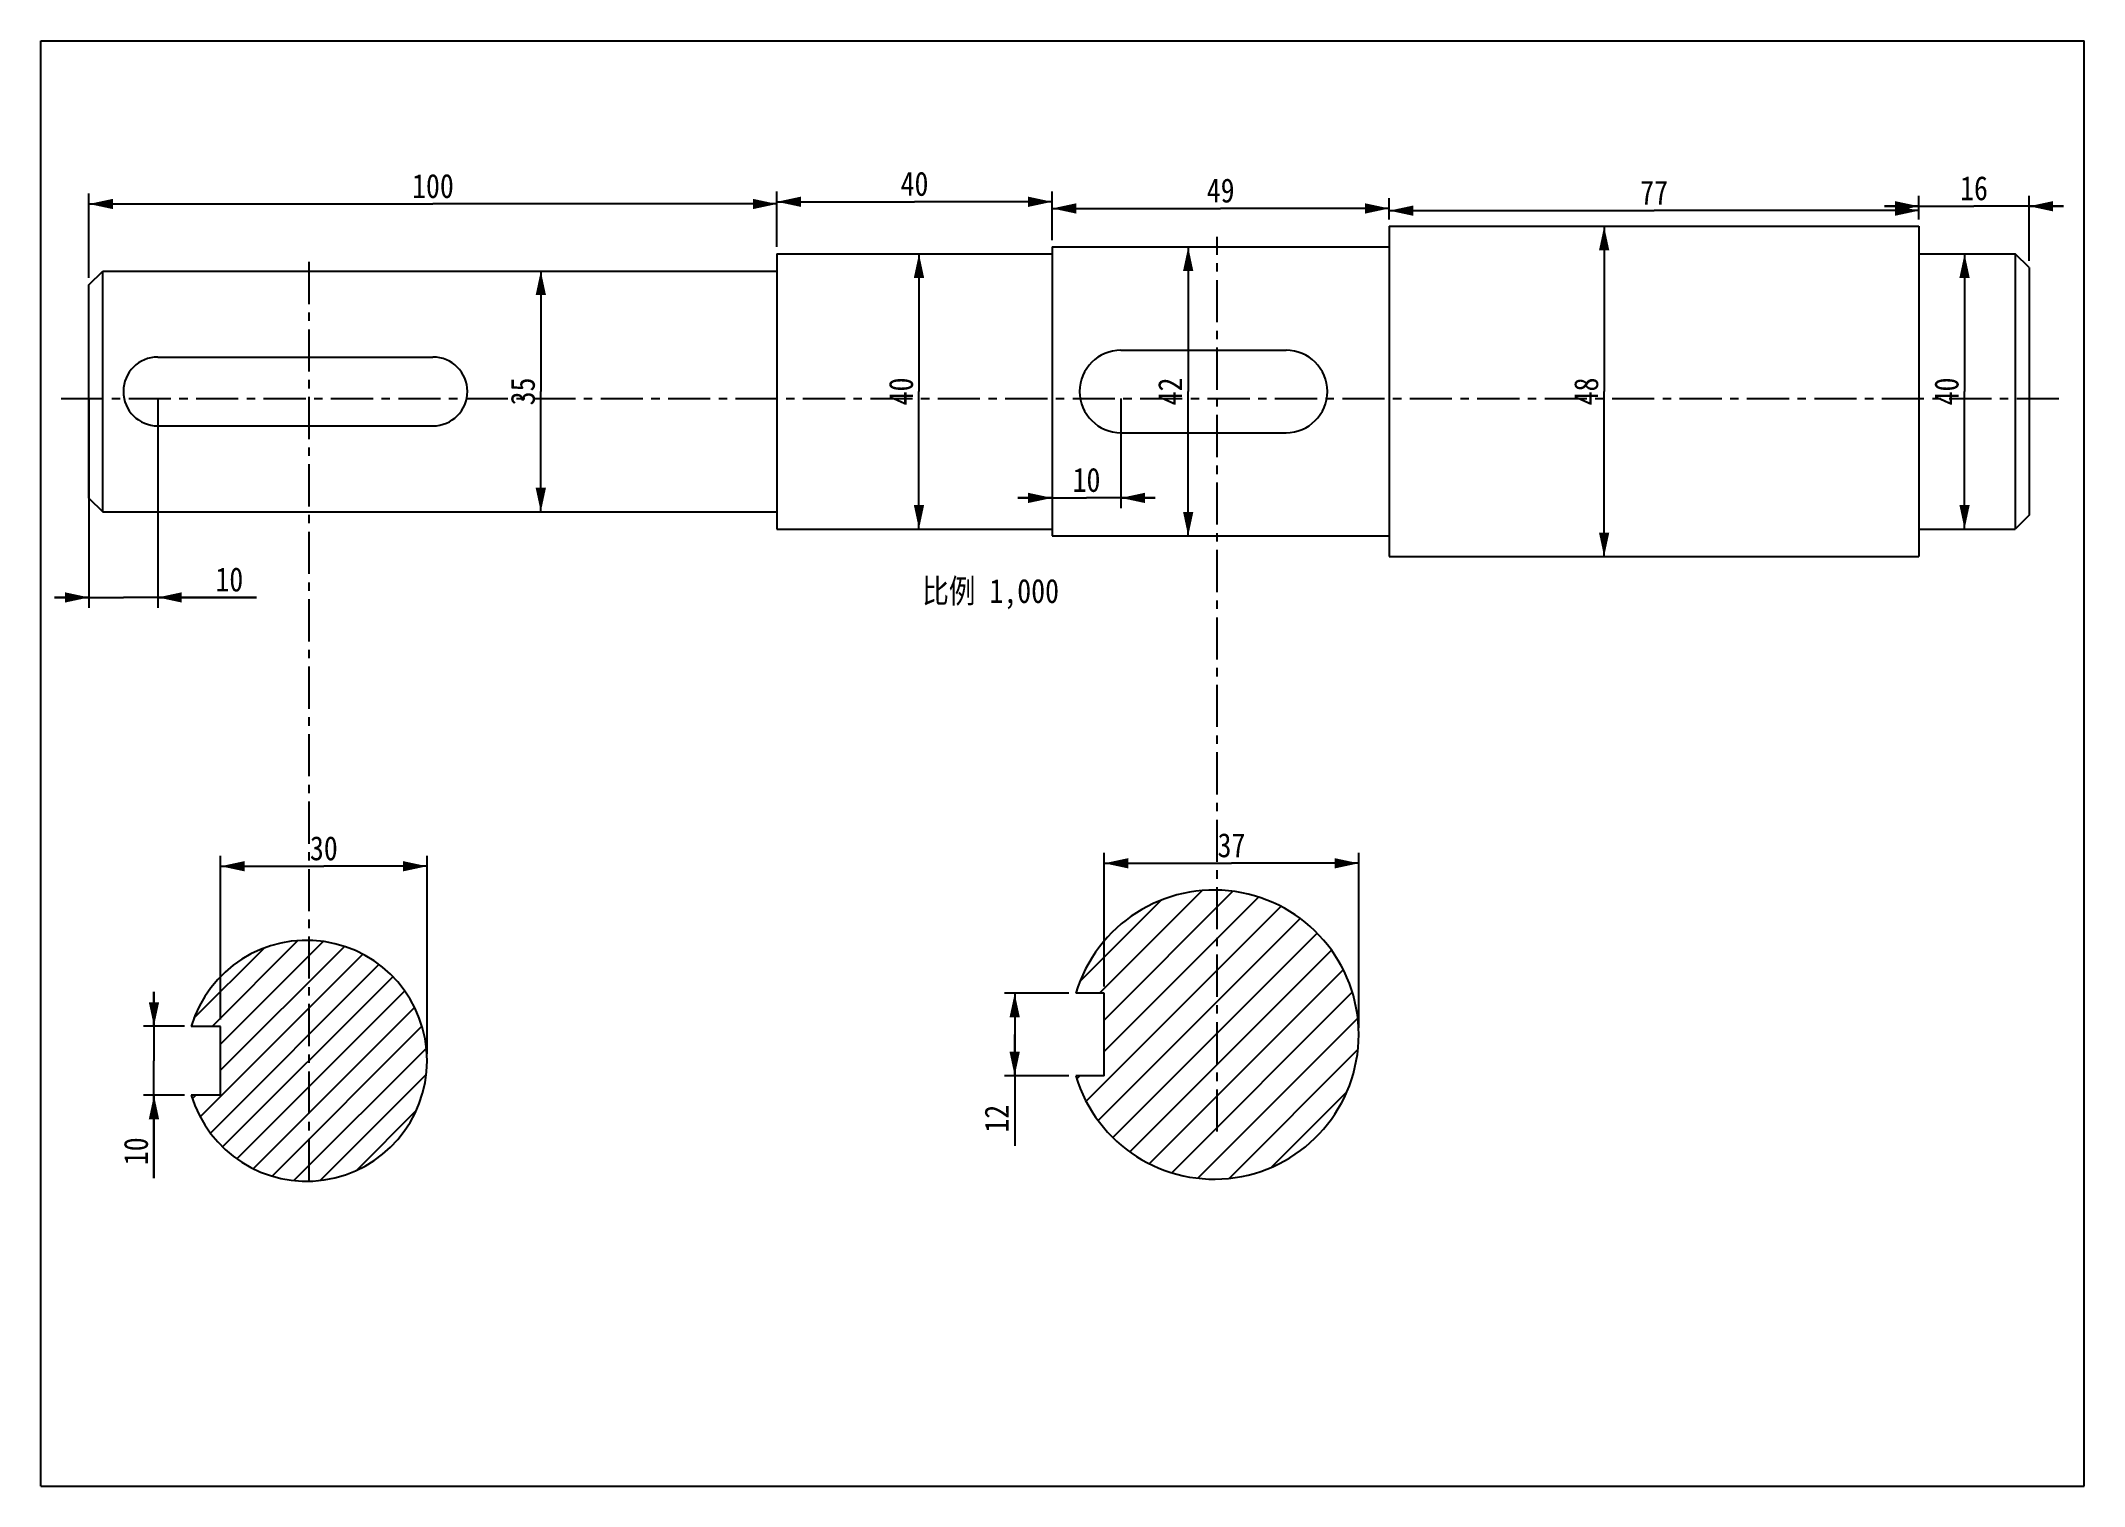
# Model space of a CAD drawing. Header units: millimetres. Extents: x 0 to 297, y 0 to 210.
import ezdxf

# ---------------------------------------------------------------- set-up
doc = ezdxf.new("R2010")
doc.units = ezdxf.units.MM
doc.header["$LTSCALE"] = 16.335
doc.linetypes.add('CENTER', pattern=[0.6, 0.375, -0.075, 0.075, -0.075])
doc.layers.get('0').update_dxf_attribs({"linetype": 'CONTINUOUS'})
doc.layers.add('02___PRT_ALL_AXES', color=7, linetype='CONTINUOUS')
doc.layers.add('DEFAULT_1', color=7, linetype='CENTER')
doc.styles.get("Standard").update_dxf_attribs({"font": 'txt', "width": 0.85})
doc.dimstyles.new('DIMSTYLE_1', dxfattribs={"dimtxt": 3.5, "dimasz": 3.5, "dimexe": 0.18, "dimexo": 0.0625, "dimgap": 0.09, "dimtad": 1, "dimdsep": 46, "dimtxsty": 'Standard', "dimblk": '_FILLED', "dimblk1": '_FILLED', "dimblk2": '_FILLED', "dimcen": 0.09, "dimadec": 0, "dimazin": 0, "dimtp": 0.01, "dimtm": 0.01, "dimtfac": 1, "dimtofl": 0, "dimtmove": 0, "dimatfit": 3, "dimldrblk": '_FILLED', "dimfxl": 1, "dimtolj": 1, "dimarcsym": 0})

# ---------------------------------------------------------------- blocks, each defined once
blk = doc.blocks.new('_FILLED')
at = {"color": 0, "linetype": 'ByBlock'}
blk.add_solid([(0, 0), (-1, 0.214), (-1, -0.214)], dxfattribs=at)
blk = doc.blocks.new('*D1')
at = {"color": 2, "linetype": 'Continuous', "transparency": 16777216}
for p, q in [((26.13, 67.81), (26.13, 91.57)), ((26.13, 90.07), (41.13, 90.07)), ((56.13, 90.07), (41.13, 90.07)), ((56.13, 62.81), (56.13, 91.57))]:
    blk.add_line(p, q, dxfattribs=at)
at = {"color": 2, "linetype": 'Continuous', "transparency": 16777216, "xscale": 3.5, "yscale": 3.5, "zscale": 3.5, "rotation": 180}
blk.add_blockref('_FILLED', (26.13, 90.07), dxfattribs=at)
at = {"color": 2, "linetype": 'Continuous', "transparency": 16777216, "xscale": 3.5, "yscale": 3.5, "zscale": 3.5}
blk.add_blockref('_FILLED', (56.13, 90.07), dxfattribs=at)
at = {"color": 2, "linetype": 'Continuous', "transparency": 16777216, "insert": (41.13, 94.44), "char_height": 3.5, "width": 5.95, "attachment_point": 2, "line_spacing_factor": 0.9}
blk.add_mtext('30', dxfattribs=at)
blk = doc.blocks.new('*D2')
at = {"color": 2, "linetype": 'Continuous', "transparency": 16777216}
for p, q in [((16.44, 66.81), (16.44, 71.81)), ((16.44, 71.81), (16.44, 61.81)), ((20.86, 66.81), (14.94, 66.81)), ((16.44, 44.73), (16.44, 61.81)), ((20.86, 56.81), (14.94, 56.81)), ((16.44, 56.81), (16.44, 44.73))]:
    blk.add_line(p, q, dxfattribs=at)
at = {"color": 2, "linetype": 'Continuous', "transparency": 16777216, "xscale": 3.5, "yscale": 3.5, "zscale": 3.5}
for p, rotation in [((16.44, 66.81), 270), ((16.44, 56.81), 90)]:
    blk.add_blockref('_FILLED', p, dxfattribs=dict(at, rotation=rotation))
at = {"color": 2, "linetype": 'Continuous', "transparency": 16777216, "insert": (12.06, 50.68), "char_height": 3.5, "width": 5.95, "attachment_point": 3, "rotation": 90, "line_spacing_factor": 0.9}
blk.add_mtext('10', dxfattribs=at)
blk = doc.blocks.new('*D3')
at = {"color": 2, "linetype": 'Continuous', "transparency": 16777216}
for p, q in [((6.99, 175.56), (6.99, 187.8)), ((106.99, 180.06), (106.99, 187.8)), ((6.99, 186.3), (56.99, 186.3)), ((106.99, 186.3), (56.99, 186.3))]:
    blk.add_line(p, q, dxfattribs=at)
at = {"color": 2, "linetype": 'Continuous', "transparency": 16777216, "xscale": 3.5, "yscale": 3.5, "zscale": 3.5, "rotation": 180}
blk.add_blockref('_FILLED', (6.99, 186.3), dxfattribs=at)
at = {"color": 2, "linetype": 'Continuous', "transparency": 16777216, "xscale": 3.5, "yscale": 3.5, "zscale": 3.5}
blk.add_blockref('_FILLED', (106.99, 186.3), dxfattribs=at)
at = {"color": 2, "linetype": 'Continuous', "transparency": 16777216, "insert": (56.99, 190.67), "char_height": 3.5, "width": 8.925, "attachment_point": 2, "line_spacing_factor": 0.9}
blk.add_mtext('100', dxfattribs=at)
blk = doc.blocks.new('*D4')
at = {"color": 2, "linetype": 'Continuous', "transparency": 16777216}
for p in [(72.67, 176.56), (72.67, 141.56)]:
    blk.add_line(p, (72.67, 159.06), dxfattribs=at)
at = {"color": 2, "linetype": 'Continuous', "transparency": 16777216, "xscale": 3.5, "yscale": 3.5, "zscale": 3.5}
for p, rotation in [((72.67, 176.56), 90), ((72.67, 141.56), 270)]:
    blk.add_blockref('_FILLED', p, dxfattribs=dict(at, rotation=rotation))
at = {"color": 2, "linetype": 'Continuous', "transparency": 16777216, "insert": (68.3, 159.06), "char_height": 3.5, "width": 5.95, "attachment_point": 2, "rotation": 90, "line_spacing_factor": 0.9}
blk.add_mtext('35', dxfattribs=at)
blk = doc.blocks.new('*D5')
at = {"color": 2, "linetype": 'Continuous', "transparency": 16777216}
for p, q in [((106.99, 180.06), (106.99, 188.12)), ((146.99, 181.06), (146.99, 188.12)), ((106.99, 186.62), (126.99, 186.62)), ((146.99, 186.62), (126.99, 186.62))]:
    blk.add_line(p, q, dxfattribs=at)
at = {"color": 2, "linetype": 'Continuous', "transparency": 16777216, "xscale": 3.5, "yscale": 3.5, "zscale": 3.5, "rotation": 180}
blk.add_blockref('_FILLED', (106.99, 186.62), dxfattribs=at)
at = {"color": 2, "linetype": 'Continuous', "transparency": 16777216, "xscale": 3.5, "yscale": 3.5, "zscale": 3.5}
blk.add_blockref('_FILLED', (146.99, 186.62), dxfattribs=at)
at = {"color": 2, "linetype": 'Continuous', "transparency": 16777216, "insert": (126.99, 190.99), "char_height": 3.5, "width": 5.95, "attachment_point": 2, "line_spacing_factor": 0.9}
blk.add_mtext('40', dxfattribs=at)
blk = doc.blocks.new('*D6')
at = {"color": 2, "linetype": 'Continuous', "transparency": 16777216}
for p, q in [((146.99, 181.06), (146.99, 187.15)), ((195.99, 184.06), (195.99, 187.15)), ((146.99, 185.65), (171.49, 185.65)), ((195.99, 185.65), (171.49, 185.65))]:
    blk.add_line(p, q, dxfattribs=at)
at = {"color": 2, "linetype": 'Continuous', "transparency": 16777216, "xscale": 3.5, "yscale": 3.5, "zscale": 3.5, "rotation": 180}
blk.add_blockref('_FILLED', (146.99, 185.65), dxfattribs=at)
at = {"color": 2, "linetype": 'Continuous', "transparency": 16777216, "xscale": 3.5, "yscale": 3.5, "zscale": 3.5}
blk.add_blockref('_FILLED', (195.99, 185.65), dxfattribs=at)
at = {"color": 2, "linetype": 'Continuous', "transparency": 16777216, "insert": (171.49, 190.02), "char_height": 3.5, "width": 5.95, "attachment_point": 2, "line_spacing_factor": 0.9}
blk.add_mtext('49', dxfattribs=at)
blk = doc.blocks.new('*D7')
at = {"color": 2, "linetype": 'Continuous', "transparency": 16777216}
for p, q in [((154.56, 72.61), (154.56, 92)), ((154.56, 90.5), (173.06, 90.5)), ((191.56, 90.5), (173.06, 90.5)), ((191.56, 66.61), (191.56, 92))]:
    blk.add_line(p, q, dxfattribs=at)
at = {"color": 2, "linetype": 'Continuous', "transparency": 16777216, "xscale": 3.5, "yscale": 3.5, "zscale": 3.5, "rotation": 180}
blk.add_blockref('_FILLED', (154.56, 90.5), dxfattribs=at)
at = {"color": 2, "linetype": 'Continuous', "transparency": 16777216, "xscale": 3.5, "yscale": 3.5, "zscale": 3.5}
blk.add_blockref('_FILLED', (191.56, 90.5), dxfattribs=at)
at = {"color": 2, "linetype": 'Continuous', "transparency": 16777216, "insert": (173.06, 94.88), "char_height": 3.5, "width": 5.95, "attachment_point": 2, "line_spacing_factor": 0.9}
blk.add_mtext('37', dxfattribs=at)
blk = doc.blocks.new('*D8')
at = {"color": 2, "linetype": 'Continuous', "transparency": 16777216}
for p, q in [((149.43, 71.61), (140.05, 71.61)), ((141.55, 71.61), (141.55, 65.61)), ((141.55, 59.61), (141.55, 65.61)), ((141.55, 65.61), (141.55, 49.46)), ((149.43, 59.61), (140.05, 59.61))]:
    blk.add_line(p, q, dxfattribs=at)
at = {"color": 2, "linetype": 'Continuous', "transparency": 16777216, "xscale": 3.5, "yscale": 3.5, "zscale": 3.5}
for p, rotation in [((141.55, 71.61), 90), ((141.55, 59.61), 270)]:
    blk.add_blockref('_FILLED', p, dxfattribs=dict(at, rotation=rotation))
at = {"color": 2, "linetype": 'Continuous', "transparency": 16777216, "insert": (137.17, 55.41), "char_height": 3.5, "width": 5.95, "attachment_point": 3, "rotation": 90, "line_spacing_factor": 0.9}
blk.add_mtext('12', dxfattribs=at)
blk = doc.blocks.new('*D9')
at = {"color": 2, "linetype": 'Continuous', "transparency": 16777216}
for p in [(127.64, 179.06), (127.64, 139.06)]:
    blk.add_line(p, (127.64, 159.06), dxfattribs=at)
at = {"color": 2, "linetype": 'Continuous', "transparency": 16777216, "xscale": 3.5, "yscale": 3.5, "zscale": 3.5}
for p, rotation in [((127.64, 179.06), 90), ((127.64, 139.06), 270)]:
    blk.add_blockref('_FILLED', p, dxfattribs=dict(at, rotation=rotation))
at = {"color": 2, "linetype": 'Continuous', "transparency": 16777216, "insert": (123.27, 159.06), "char_height": 3.5, "width": 5.95, "attachment_point": 2, "rotation": 90, "line_spacing_factor": 0.9}
blk.add_mtext('40', dxfattribs=at)
blk = doc.blocks.new('*D10')
at = {"color": 2, "linetype": 'Continuous', "transparency": 16777216}
for p in [(166.77, 180.06), (166.77, 138.06)]:
    blk.add_line(p, (166.77, 159.06), dxfattribs=at)
at = {"color": 2, "linetype": 'Continuous', "transparency": 16777216, "xscale": 3.5, "yscale": 3.5, "zscale": 3.5}
for p, rotation in [((166.77, 180.06), 90), ((166.77, 138.06), 270)]:
    blk.add_blockref('_FILLED', p, dxfattribs=dict(at, rotation=rotation))
at = {"color": 2, "linetype": 'Continuous', "transparency": 16777216, "insert": (162.39, 159.06), "char_height": 3.5, "width": 5.95, "attachment_point": 2, "rotation": 90, "line_spacing_factor": 0.9}
blk.add_mtext('42', dxfattribs=at)
blk = doc.blocks.new('*D11')
at = {"color": 2, "linetype": 'Continuous', "transparency": 16777216}
for p in [(227.23, 183.06), (227.23, 135.06)]:
    blk.add_line(p, (227.23, 159.06), dxfattribs=at)
at = {"color": 2, "linetype": 'Continuous', "transparency": 16777216, "xscale": 3.5, "yscale": 3.5, "zscale": 3.5}
for p, rotation in [((227.23, 183.06), 90), ((227.23, 135.06), 270)]:
    blk.add_blockref('_FILLED', p, dxfattribs=dict(at, rotation=rotation))
at = {"color": 2, "linetype": 'Continuous', "transparency": 16777216, "insert": (222.86, 159.06), "char_height": 3.5, "width": 5.95, "attachment_point": 2, "rotation": 90, "line_spacing_factor": 0.9}
blk.add_mtext('48', dxfattribs=at)
blk = doc.blocks.new('*D12')
at = {"color": 2, "linetype": 'Continuous', "transparency": 16777216}
for p in [(279.62, 179.06), (279.62, 139.06)]:
    blk.add_line(p, (279.62, 159.06), dxfattribs=at)
at = {"color": 2, "linetype": 'Continuous', "transparency": 16777216, "xscale": 3.5, "yscale": 3.5, "zscale": 3.5}
for p, rotation in [((279.62, 179.06), 90), ((279.62, 139.06), 270)]:
    blk.add_blockref('_FILLED', p, dxfattribs=dict(at, rotation=rotation))
at = {"color": 2, "linetype": 'Continuous', "transparency": 16777216, "insert": (275.24, 159.06), "char_height": 3.5, "width": 5.95, "attachment_point": 2, "rotation": 90, "line_spacing_factor": 0.9}
blk.add_mtext('40', dxfattribs=at)
blk = doc.blocks.new('*D13')
at = {"color": 2, "linetype": 'Continuous', "transparency": 16777216}
for p, q in [((195.99, 184.06), (195.99, 186.83)), ((195.99, 185.33), (234.49, 185.33)), ((272.99, 185.33), (234.49, 185.33)), ((272.99, 184.06), (272.99, 186.83))]:
    blk.add_line(p, q, dxfattribs=at)
at = {"color": 2, "linetype": 'Continuous', "transparency": 16777216, "xscale": 3.5, "yscale": 3.5, "zscale": 3.5, "rotation": 180}
blk.add_blockref('_FILLED', (195.99, 185.33), dxfattribs=at)
at = {"color": 2, "linetype": 'Continuous', "transparency": 16777216, "xscale": 3.5, "yscale": 3.5, "zscale": 3.5}
blk.add_blockref('_FILLED', (272.99, 185.33), dxfattribs=at)
at = {"color": 2, "linetype": 'Continuous', "transparency": 16777216, "insert": (234.49, 189.7), "char_height": 3.5, "width": 5.95, "attachment_point": 2, "line_spacing_factor": 0.9}
blk.add_mtext('77', dxfattribs=at)
blk = doc.blocks.new('*D14')
at = {"color": 2, "linetype": 'Continuous', "transparency": 16777216}
for p, q in [((272.99, 184.06), (272.99, 187.47)), ((288.99, 178.06), (288.99, 187.47)), ((272.99, 185.97), (267.99, 185.97)), ((267.99, 185.97), (280.99, 185.97)), ((293.99, 185.97), (280.99, 185.97)), ((288.99, 185.97), (293.99, 185.97))]:
    blk.add_line(p, q, dxfattribs=at)
at = {"color": 2, "linetype": 'Continuous', "transparency": 16777216, "xscale": 3.5, "yscale": 3.5, "zscale": 3.5}
blk.add_blockref('_FILLED', (272.99, 185.97), dxfattribs=at)
at = {"color": 2, "linetype": 'Continuous', "transparency": 16777216, "xscale": 3.5, "yscale": 3.5, "zscale": 3.5, "rotation": 180}
blk.add_blockref('_FILLED', (288.99, 185.97), dxfattribs=at)
at = {"color": 2, "linetype": 'Continuous', "transparency": 16777216, "insert": (280.99, 190.35), "char_height": 3.5, "width": 5.95, "attachment_point": 2, "line_spacing_factor": 0.9}
blk.add_mtext('16', dxfattribs=at)
blk = doc.blocks.new('*D15')
at = {"color": 2, "linetype": 'Continuous', "transparency": 16777216}
for p, q in [((6.99, 158.06), (6.99, 127.63)), ((16.99, 158.06), (16.99, 127.63)), ((6.99, 129.13), (1.99, 129.13)), ((1.99, 129.13), (11.99, 129.13)), ((31.32, 129.13), (11.99, 129.13)), ((16.99, 129.13), (31.32, 129.13))]:
    blk.add_line(p, q, dxfattribs=at)
at = {"color": 2, "linetype": 'Continuous', "transparency": 16777216, "xscale": 3.5, "yscale": 3.5, "zscale": 3.5}
blk.add_blockref('_FILLED', (6.99, 129.13), dxfattribs=at)
at = {"color": 2, "linetype": 'Continuous', "transparency": 16777216, "xscale": 3.5, "yscale": 3.5, "zscale": 3.5, "rotation": 180}
blk.add_blockref('_FILLED', (16.99, 129.13), dxfattribs=at)
at = {"color": 2, "linetype": 'Continuous', "transparency": 16777216, "insert": (25.37, 133.5), "char_height": 3.5, "width": 5.95, "attachment_point": 1, "line_spacing_factor": 0.9}
blk.add_mtext('10', dxfattribs=at)
blk = doc.blocks.new('*D16')
at = {"color": 2, "linetype": 'Continuous', "transparency": 16777216}
for p, q in [((146.99, 158.06), (146.99, 142.09)), ((156.99, 158.06), (156.99, 142.09)), ((146.99, 143.59), (141.99, 143.59)), ((141.99, 143.59), (151.99, 143.59)), ((161.99, 143.59), (151.99, 143.59)), ((156.99, 143.59), (161.99, 143.59))]:
    blk.add_line(p, q, dxfattribs=at)
at = {"color": 2, "linetype": 'Continuous', "transparency": 16777216, "xscale": 3.5, "yscale": 3.5, "zscale": 3.5}
blk.add_blockref('_FILLED', (146.99, 143.59), dxfattribs=at)
at = {"color": 2, "linetype": 'Continuous', "transparency": 16777216, "xscale": 3.5, "yscale": 3.5, "zscale": 3.5, "rotation": 180}
blk.add_blockref('_FILLED', (156.99, 143.59), dxfattribs=at)
at = {"color": 2, "linetype": 'Continuous', "transparency": 16777216, "insert": (151.99, 147.97), "char_height": 3.5, "width": 5.95, "attachment_point": 2, "line_spacing_factor": 0.9}
blk.add_mtext('10', dxfattribs=at)

msp = doc.modelspace()

# ---------------------------------------------------------------- hatches: boundary and pattern name
at = {"linetype": 'Continuous'}
h = msp.add_hatch(dxfattribs=at)
h.set_pattern_fill('B', color=2, scale=3.232197, angle=45, style=0, pattern_type=0)
h.set_pattern_definition([(45, (0, 0), (-2.28551, 2.28551), [])])
edge = h.paths.add_edge_path()
edge.add_spline(control_points=[(150.432, 59.607), (159.646, 28.702), (191.557, 33.358), (191.557, 65.607)], knot_values=[0, 0, 0, 0, 1, 1, 1, 1], weights=[1, 0.4295797, 0.4295797, 1], degree=3, periodic=0)
edge.add_line((154.557, 59.607), (150.432, 59.607))
edge.add_line((154.557, 59.607), (154.557, 71.607))
edge.add_line((154.557, 71.607), (150.432, 71.607))
edge.add_spline(control_points=[(191.557, 65.607), (191.557, 97.855), (159.646, 102.511), (150.432, 71.607)], knot_values=[0, 0, 0, 0, 1, 1, 1, 1], weights=[1, 0.4295797, 0.4295797, 1], degree=3, periodic=0)
h = msp.add_hatch(dxfattribs=at)
h.set_pattern_fill('A', color=2, scale=2.693971, angle=45, style=0, pattern_type=0)
h.set_pattern_definition([(45, (0, 0), (-1.904925, 1.904925), [])])
edge = h.paths.add_edge_path()
edge.add_spline(control_points=[(21.86, 56.809), (29.538, 31.055), (56.13, 34.935), (56.13, 61.809)], knot_values=[0, 0, 0, 0, 1, 1, 1, 1], weights=[1, 0.4295797, 0.4295797, 1], degree=3, periodic=0)
edge.add_line((26.13, 56.809), (21.86, 56.809))
edge.add_line((26.13, 56.809), (26.13, 66.809))
edge.add_line((26.13, 66.809), (21.86, 66.809))
edge.add_spline(control_points=[(56.13, 61.809), (56.13, 88.683), (29.538, 92.562), (21.86, 66.809)], knot_values=[0, 0, 0, 0, 1, 1, 1, 1], weights=[1, 0.4295797, 0.4295797, 1], degree=3, periodic=0)

# ---------------------------------------------------------------- linework, layer by layer
at = {"color": 7, "linetype": 'Continuous'}
for p, q in [((0, 0), (0, 210)), ((0, 210), (297, 210)), ((297, 0), (297, 210)), ((288.995, 177.06), (286.995, 179.06)), ((286.995, 179.06), (286.995, 139.06)), ((6.995, 174.56), (8.995, 176.56)), ((8.995, 141.56), (8.995, 176.56)), ((288.995, 177.059), (288.995, 141.06)), ((6.995, 143.56), (6.995, 174.559)), ((16.995, 164.06), (56.995, 164.06)), ((156.995, 165.06), (180.995, 165.06)), ((16.995, 154.06), (56.995, 154.06)), ((156.995, 153.06), (180.995, 153.06)), ((6.995, 143.56), (8.995, 141.56)), ((288.995, 141.06), (286.995, 139.06)), ((154.557, 71.607), (150.432, 71.607)), ((154.557, 59.607), (154.557, 71.607)), ((26.13, 66.809), (21.86, 66.809)), ((26.13, 56.809), (26.13, 66.809)), ((154.557, 59.607), (150.432, 59.607)), ((26.13, 56.809), (21.86, 56.809)), ((0, 0), (297, 0))]:
    msp.add_line(p, q, dxfattribs=at)
at = {"linetype": 'CENTER'}
msp.add_line((2.965, 158.06), (293.652, 158.06), dxfattribs=at)
at = {"color": 7, "linetype": 'Continuous'}
for centre, radius, start, end in [((16.995, 159.06), 5, 90, 270), ((56.995, 159.06), 5, 270, 90), ((156.995, 159.06), 6, 90, 270), ((180.995, 159.06), 6, 270, 90), ((170.557, 65.607), 21, 196.60155, 163.39845), ((38.63, 61.809), 17.5, 196.60155, 163.39845)]:
    msp.add_arc(centre, radius, start, end, dxfattribs=at)
at = {"layer": '02___PRT_ALL_AXES', "color": 7, "linetype": 'Continuous'}
for p, q in [((195.995, 183.06), (272.995, 183.06)), ((195.995, 183.059), (195.995, 135.06)), ((272.995, 183.059), (272.995, 135.06)), ((106.995, 179.06), (146.995, 179.06)), ((106.995, 179.059), (106.995, 139.06)), ((146.995, 180.06), (146.995, 138.06)), ((146.995, 180.06), (195.995, 180.06)), ((272.995, 179.06), (286.995, 179.06)), ((8.995, 176.56), (106.995, 176.56)), ((8.995, 141.56), (106.995, 141.56)), ((106.995, 139.06), (146.995, 139.06)), ((146.995, 138.06), (195.995, 138.06)), ((272.995, 139.06), (286.995, 139.06)), ((195.995, 135.06), (272.995, 135.06))]:
    msp.add_line(p, q, dxfattribs=at)
at = {"layer": 'DEFAULT_1', "color": 2, "linetype": 'CENTER'}
for p, q in [((170.995, 51.504), (170.995, 181.519)), ((38.995, 44.339), (38.995, 178.014))]:
    msp.add_line(p, q, dxfattribs=at)

# ---------------------------------------------------------------- texts
at = {"color": 2, "linetype": 'Continuous', "insert": (147.995, 131.825), "char_height": 3.5, "width": 27.846, "attachment_point": 3, "line_spacing_factor": 0.9}
msp.add_mtext('比例 1,000', dxfattribs=at)

# ---------------------------------------------------------------- dimensions: what is measured, and where the dimension line sits
at = {"color": 2, "linetype": 'Continuous'}
for base, p1, p2, picture, middle in [((106.995, 186.296), (6.995, 175.56), (106.995, 180.06), '*D3', (52.532, 188.921)), ((146.995, 186.619), (106.995, 180.06), (146.995, 181.06), '*D5', (124.02, 189.244)), ((195.995, 185.649), (146.995, 181.06), (195.995, 184.06), '*D6', (168.52, 188.274)), ((272.995, 185.326), (195.995, 186.826), (272.995, 186.826), '*D13', (231.52, 187.951)), ((16.995, 129.126), (6.995, 158.06), (16.995, 158.06), '*D15', (28.347, 131.751)), ((156.995, 143.591), (146.995, 158.06), (156.995, 158.06), '*D16', (149.02, 146.216)), ((56.13, 90.069), (26.13, 67.809), (56.13, 62.809), '*D1', (38.155, 92.694)), ((191.557, 90.504), (154.557, 72.607), (191.557, 66.607), '*D7', (170.082, 93.129))]:
    dim = msp.add_linear_dim(base=base, p1=p1, p2=p2, dimstyle='DIMSTYLE_1', dxfattribs=at)
    dim.commit()
    dim.dimension.update_dxf_attribs({"geometry": picture, "text_midpoint": middle, "dimtype": 160})
for base, p1, p2, angle, picture, middle in [((272.995, 185.972), (288.995, 178.06), (272.995, 184.06), 180, '*D14', (278.02, 188.597)), ((227.233, 135.06), (195.995, 183.06), (195.995, 135.06), 270, '*D11', (225.941, 156.4)), ((127.642, 139.06), (146.995, 179.06), (146.995, 139.06), 270, '*D9', (126.35, 156.4)), ((166.767, 138.06), (146.995, 180.06), (146.995, 138.06), 270, '*D10', (165.475, 156.4)), ((279.615, 139.06), (272.995, 179.06), (272.995, 139.06), 270, '*D12', (278.323, 156.4)), ((72.673, 141.56), (106.995, 176.56), (106.995, 141.56), 270, '*D4', (71.381, 156.4)), ((16.437, 66.809), (20.86, 56.809), (20.86, 66.809), 90, '*D2', (16.478, 42.39)), ((141.546, 59.607), (149.432, 71.607), (149.432, 59.607), 270, '*D8', (141.587, 47.112))]:
    dim = msp.add_linear_dim(base=base, p1=p1, p2=p2, angle=angle, dimstyle='DIMSTYLE_1', dxfattribs=at)
    dim.commit()
    dim.dimension.update_dxf_attribs({"geometry": picture, "text_midpoint": middle, "dimtype": 160})

doc.saveas('drawing.dxf')
